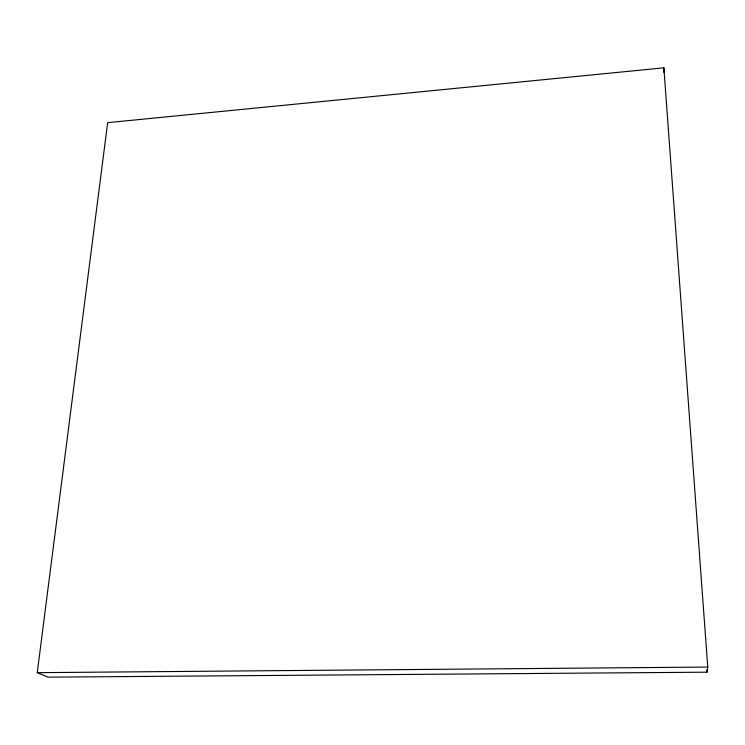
<?xml version="1.0" encoding="UTF-8"?>
<svg xmlns="http://www.w3.org/2000/svg" width="745" height="745" viewBox="0 0 745 745"><rect width="100%" height="100%" fill="white"/><g stroke="black" fill="none" stroke-linecap="round" stroke-linejoin="round"><path stroke-width="1.12" d="M37.25 672.661L107.662 122.655L663.86 67.832L707.75 667.064L707.014 672.176L48.118 677.168L37.25 672.661L707.75 667.064M706.837 669.857L707.014 672.176M663.86 67.832L663.888 72.367"/></g></svg>
